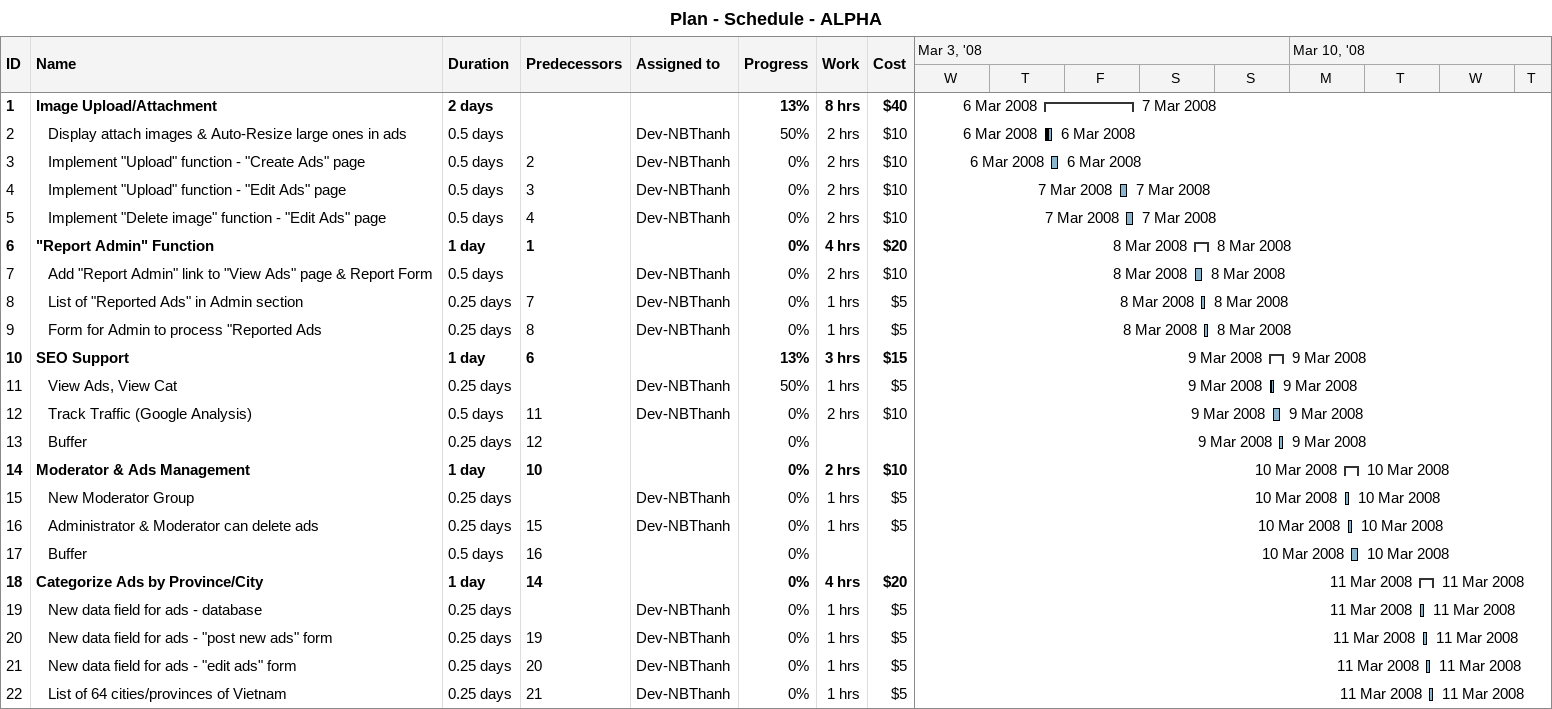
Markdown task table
Plan - Schedule - ALPHA

| ID | Level | Task | Duration | Start | Finish | Predecessors | Resources | % complete | Work (h) | Cost ($) |
|---|---|---|---|---|---|---|---|---|---|---|
| 1 | 1 | **Image Upload/Attachment** | 2d | 2008-03-06 | 2008-03-07 |  |  | 13 | 8 | 40 |
| 2 | 2 | Display attach images & Auto-Resize large ones in ads | 0.5d | 2008-03-06 | 2008-03-06 |  | Dev-NBThanh | 50 | 2 | 10 |
| 3 | 2 | Implement "Upload" function - "Create Ads" page | 0.5d | 2008-03-06 | 2008-03-06 | 2 | Dev-NBThanh | 0 | 2 | 10 |
| 4 | 2 | Implement "Upload" function - "Edit Ads" page | 0.5d | 2008-03-07 | 2008-03-07 | 3 | Dev-NBThanh | 0 | 2 | 10 |
| 5 | 2 | Implement "Delete image" function - "Edit Ads" page | 0.5d | 2008-03-07 | 2008-03-07 | 4 | Dev-NBThanh | 0 | 2 | 10 |
| 6 | 1 | **"Report Admin" Function** | 1d | 2008-03-08 | 2008-03-08 | 1 |  | 0 | 4 | 20 |
| 7 | 2 | Add "Report Admin" link to "View Ads" page & Report Form | 0.5d | 2008-03-08 | 2008-03-08 |  | Dev-NBThanh | 0 | 2 | 10 |
| 8 | 2 | List of "Reported Ads" in Admin section | 0.25d | 2008-03-08 | 2008-03-08 | 7 | Dev-NBThanh | 0 | 1 | 5 |
| 9 | 2 | Form for Admin to process "Reported Ads | 0.25d | 2008-03-08 | 2008-03-08 | 8 | Dev-NBThanh | 0 | 1 | 5 |
| 10 | 1 | **SEO Support** | 1d | 2008-03-09 | 2008-03-09 | 6 |  | 13 | 3 | 15 |
| 11 | 2 | View Ads, View Cat | 0.25d | 2008-03-09 | 2008-03-09 |  | Dev-NBThanh | 50 | 1 | 5 |
| 12 | 2 | Track Traffic (Google Analysis) | 0.5d | 2008-03-09 | 2008-03-09 | 11 | Dev-NBThanh | 0 | 2 | 10 |
| 13 | 2 | Buffer | 0.25d | 2008-03-09 | 2008-03-09 | 12 |  | 0 |  |  |
| 14 | 1 | **Moderator & Ads Management** | 1d | 2008-03-10 | 2008-03-10 | 10 |  | 0 | 2 | 10 |
| 15 | 2 | New Moderator Group | 0.25d | 2008-03-10 | 2008-03-10 |  | Dev-NBThanh | 0 | 1 | 5 |
| 16 | 2 | Administrator & Moderator can delete ads | 0.25d | 2008-03-10 | 2008-03-10 | 15 | Dev-NBThanh | 0 | 1 | 5 |
| 17 | 2 | Buffer | 0.5d | 2008-03-10 | 2008-03-10 | 16 |  | 0 |  |  |
| 18 | 1 | **Categorize Ads by Province/City** | 1d | 2008-03-11 | 2008-03-11 | 14 |  | 0 | 4 | 20 |
| 19 | 2 | New data field for ads - database | 0.25d | 2008-03-11 | 2008-03-11 |  | Dev-NBThanh | 0 | 1 | 5 |
| 20 | 2 | New data field for ads - "post new ads" form | 0.25d | 2008-03-11 | 2008-03-11 | 19 | Dev-NBThanh | 0 | 1 | 5 |
| 21 | 2 | New data field for ads - "edit ads" form | 0.25d | 2008-03-11 | 2008-03-11 | 20 | Dev-NBThanh | 0 | 1 | 5 |
| 22 | 2 | List of 64 cities/provinces of Vietnam | 0.25d | 2008-03-11 | 2008-03-11 | 21 | Dev-NBThanh | 0 | 1 | 5 |
